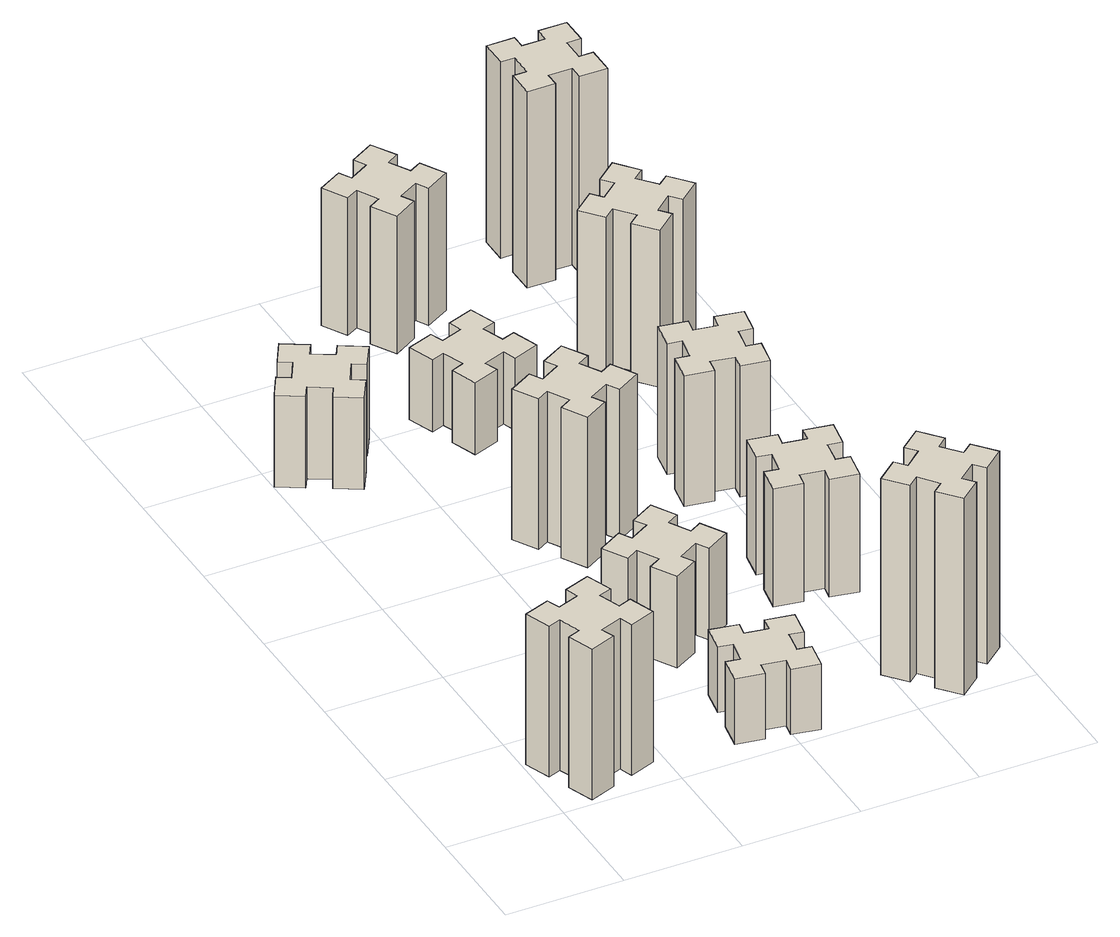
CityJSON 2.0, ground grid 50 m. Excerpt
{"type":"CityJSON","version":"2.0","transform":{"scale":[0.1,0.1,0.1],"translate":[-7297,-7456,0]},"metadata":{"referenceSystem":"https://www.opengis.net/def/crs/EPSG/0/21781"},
"CityObjects":{
"building1":{"type":"Building","attributes":{"class":"1000","function":"1000","usage":"1000","yearOfConstruction":2016,"roofType":"1000","measuredHeight":69,"storeysAboveGround":30,"storeysBelowGround":0},"geometry":[{"type":"Solid","lod":"1","boundaries":[[[[0,1,2,3,4,5,6,7,8,9,10,11,12,13,14,15,16,17,18,19]],[[17,16,20,21]],[[16,15,22,20]],[[15,14,23,22]],[[14,13,24,23]],[[13,12,25,24]],[[12,11,26,25]],[[11,10,27,26]],[[10,9,28,27]],[[9,8,29,28]],[[8,7,30,29]],[[7,6,31,30]],[[6,5,32,31]],[[5,4,33,32]],[[4,3,34,33]],[[3,2,35,34]],[[2,1,36,35]],[[1,0,37,36]],[[0,19,38,37]],[[19,18,39,38]],[[18,17,21,39]],[[24,25,26,27,28,29,30,31,32,33,34,35,36,37,38,39,21,20,22,23]]]]}]},
"building2":{"type":"Building","attributes":{"class":"1000","function":"1000","usage":"1000","yearOfConstruction":2016,"roofType":"1000","measuredHeight":42,"storeysAboveGround":30,"storeysBelowGround":0},"geometry":[{"type":"Solid","lod":"1","boundaries":[[[[40,41,42,43,44,45,46,47,48,49,50,51,52,53,54,55,56,57,58,59]],[[57,56,60,61]],[[56,55,62,60]],[[55,54,63,62]],[[54,53,64,63]],[[53,52,65,64]],[[52,51,66,65]],[[51,50,67,66]],[[50,49,68,67]],[[49,48,69,68]],[[48,47,70,69]],[[47,46,71,70]],[[46,45,72,71]],[[45,44,73,72]],[[44,43,74,73]],[[43,42,75,74]],[[42,41,76,75]],[[41,40,77,76]],[[40,59,78,77]],[[59,58,79,78]],[[58,57,61,79]],[[64,65,66,67,68,69,70,71,72,73,74,75,76,77,78,79,61,60,62,63]]]]}]},
"building3":{"type":"Building","attributes":{"class":"1000","function":"1000","usage":"1000","yearOfConstruction":2016,"roofType":"1000","measuredHeight":30,"storeysAboveGround":30,"storeysBelowGround":0},"geometry":[{"type":"Solid","lod":"1","boundaries":[[[[80,81,82,83,84,85,86,87,88,89,90,91,92,93,94,95,96,97,98,99]],[[97,96,100,101]],[[96,95,102,100]],[[95,94,103,102]],[[94,93,104,103]],[[93,92,105,104]],[[92,91,106,105]],[[91,90,107,106]],[[90,89,108,107]],[[89,88,109,108]],[[88,87,110,109]],[[87,86,111,110]],[[86,85,112,111]],[[85,84,113,112]],[[84,83,114,113]],[[83,82,115,114]],[[82,81,116,115]],[[81,80,117,116]],[[80,99,118,117]],[[99,98,119,118]],[[98,97,101,119]],[[104,105,106,107,108,109,110,111,112,113,114,115,116,117,118,119,101,100,102,103]]]]}]},
"building4":{"type":"Building","attributes":{"class":"1000","function":"1000","usage":"1000","yearOfConstruction":2016,"roofType":"1000","measuredHeight":42,"storeysAboveGround":30,"storeysBelowGround":0},"geometry":[{"type":"Solid","lod":"1","boundaries":[[[[120,121,122,123,124,125,126,127,128,129,130,131,132,133,134,135,136,137,138,139]],[[137,136,140,141]],[[136,135,142,140]],[[135,134,143,142]],[[134,133,144,143]],[[133,132,145,144]],[[132,131,146,145]],[[131,130,147,146]],[[130,129,148,147]],[[129,128,149,148]],[[128,127,150,149]],[[127,126,151,150]],[[126,125,152,151]],[[125,124,153,152]],[[124,123,154,153]],[[123,122,155,154]],[[122,121,156,155]],[[121,120,157,156]],[[120,139,158,157]],[[139,138,159,158]],[[138,137,141,159]],[[144,145,146,147,148,149,150,151,152,153,154,155,156,157,158,159,141,140,142,143]]]]}]},
"building5":{"type":"Building","attributes":{"class":"1000","function":"1000","usage":"1000","yearOfConstruction":2016,"roofType":"1000","measuredHeight":69,"storeysAboveGround":30,"storeysBelowGround":0},"geometry":[{"type":"Solid","lod":"1","boundaries":[[[[160,161,162,163,164,165,166,167,168,169,170,171,172,173,174,175,176,177,178,179]],[[177,176,180,181]],[[176,175,182,180]],[[175,174,183,182]],[[174,173,184,183]],[[173,172,185,184]],[[172,171,186,185]],[[171,170,187,186]],[[170,169,188,187]],[[169,168,189,188]],[[168,167,190,189]],[[167,166,191,190]],[[166,165,192,191]],[[165,164,193,192]],[[164,163,194,193]],[[163,162,195,194]],[[162,161,196,195]],[[161,160,197,196]],[[160,179,198,197]],[[179,178,199,198]],[[178,177,181,199]],[[184,185,186,187,188,189,190,191,192,193,194,195,196,197,198,199,181,180,182,183]]]]}]},
"building6":{"type":"Building","attributes":{"class":"1000","function":"1000","usage":"1000","yearOfConstruction":2016,"roofType":"1000","measuredHeight":33,"storeysAboveGround":30,"storeysBelowGround":0},"geometry":[{"type":"Solid","lod":"1","boundaries":[[[[200,201,202,203,204,205,206,207,208,209,210,211,212,213,214,215,216,217,218,219]],[[217,216,220,221]],[[216,215,222,220]],[[215,214,223,222]],[[214,213,224,223]],[[213,212,225,224]],[[212,211,226,225]],[[211,210,227,226]],[[210,209,228,227]],[[209,208,229,228]],[[208,207,230,229]],[[207,206,231,230]],[[206,205,232,231]],[[205,204,233,232]],[[204,203,234,233]],[[203,202,235,234]],[[202,201,236,235]],[[201,200,237,236]],[[200,219,238,237]],[[219,218,239,238]],[[218,217,221,239]],[[224,225,226,227,228,229,230,231,232,233,234,235,236,237,238,239,221,220,222,223]]]]}]},
"building7":{"type":"Building","attributes":{"class":"1000","function":"1000","usage":"1000","yearOfConstruction":2016,"roofType":"1000","measuredHeight":90,"storeysAboveGround":30,"storeysBelowGround":0},"geometry":[{"type":"Solid","lod":"1","boundaries":[[[[240,241,242,243,244,245,246,247,248,249,250,251,252,253,254,255,256,257,258,259]],[[257,256,260,261]],[[256,255,262,260]],[[255,254,263,262]],[[254,253,264,263]],[[253,252,265,264]],[[252,251,266,265]],[[251,250,267,266]],[[250,249,268,267]],[[249,248,269,268]],[[248,247,270,269]],[[247,246,271,270]],[[246,245,272,271]],[[245,244,273,272]],[[244,243,274,273]],[[243,242,275,274]],[[242,241,276,275]],[[241,240,277,276]],[[240,259,278,277]],[[259,258,279,278]],[[258,257,261,279]],[[264,265,266,267,268,269,270,271,272,273,274,275,276,277,278,279,261,260,262,263]]]]}]},
"building8":{"type":"Building","attributes":{"class":"1000","function":"1000","usage":"1000","yearOfConstruction":2016,"roofType":"1000","measuredHeight":54,"storeysAboveGround":30,"storeysBelowGround":0},"geometry":[{"type":"Solid","lod":"1","boundaries":[[[[280,281,282,283,284,285,286,287,288,289,290,291,292,293,294,295,296,297,298,299]],[[297,296,300,301]],[[296,295,302,300]],[[295,294,303,302]],[[294,293,304,303]],[[293,292,305,304]],[[292,291,306,305]],[[291,290,307,306]],[[290,289,308,307]],[[289,288,309,308]],[[288,287,310,309]],[[287,286,311,310]],[[286,285,312,311]],[[285,284,313,312]],[[284,283,314,313]],[[283,282,315,314]],[[282,281,316,315]],[[281,280,317,316]],[[280,299,318,317]],[[299,298,319,318]],[[298,297,301,319]],[[304,305,306,307,308,309,310,311,312,313,314,315,316,317,318,319,301,300,302,303]]]]}]},
"building9":{"type":"Building","attributes":{"class":"1000","function":"1000","usage":"1000","yearOfConstruction":2016,"roofType":"1000","measuredHeight":63,"storeysAboveGround":30,"storeysBelowGround":0},"geometry":[{"type":"Solid","lod":"1","boundaries":[[[[320,321,322,323,324,325,326,327,328,329,330,331,332,333,334,335,336,337,338,339]],[[337,336,340,341]],[[336,335,342,340]],[[335,334,343,342]],[[334,333,344,343]],[[333,332,345,344]],[[332,331,346,345]],[[331,330,347,346]],[[330,329,348,347]],[[329,328,349,348]],[[328,327,350,349]],[[327,326,351,350]],[[326,325,352,351]],[[325,324,353,352]],[[324,323,354,353]],[[323,322,355,354]],[[322,321,356,355]],[[321,320,357,356]],[[320,339,358,357]],[[339,338,359,358]],[[338,337,341,359]],[[344,345,346,347,348,349,350,351,352,353,354,355,356,357,358,359,341,340,342,343]]]]}]},
"building10":{"type":"Building","attributes":{"class":"1000","function":"1000","usage":"1000","yearOfConstruction":2016,"roofType":"1000","measuredHeight":60,"storeysAboveGround":30,"storeysBelowGround":0},"geometry":[{"type":"Solid","lod":"1","boundaries":[[[[360,361,362,363,364,365,366,367,368,369,370,371,372,373,374,375,376,377,378,379]],[[377,376,380,381]],[[376,375,382,380]],[[375,374,383,382]],[[374,373,384,383]],[[373,372,385,384]],[[372,371,386,385]],[[371,370,387,386]],[[370,369,388,387]],[[369,368,389,388]],[[368,367,390,389]],[[367,366,391,390]],[[366,365,392,391]],[[365,364,393,392]],[[364,363,394,393]],[[363,362,395,394]],[[362,361,396,395]],[[361,360,397,396]],[[360,379,398,397]],[[379,378,399,398]],[[378,377,381,399]],[[384,385,386,387,388,389,390,391,392,393,394,395,396,397,398,399,381,380,382,383]]]]}]},
"building11":{"type":"Building","attributes":{"class":"1000","function":"1000","usage":"1000","yearOfConstruction":2016,"roofType":"1000","measuredHeight":72,"storeysAboveGround":30,"storeysBelowGround":0},"geometry":[{"type":"Solid","lod":"1","boundaries":[[[[400,401,402,403,404,405,406,407,408,409,410,411,412,413,414,415,416,417,418,419]],[[417,416,420,421]],[[416,415,422,420]],[[415,414,423,422]],[[414,413,424,423]],[[413,412,425,424]],[[412,411,426,425]],[[411,410,427,426]],[[410,409,428,427]],[[409,408,429,428]],[[408,407,430,429]],[[407,406,431,430]],[[406,405,432,431]],[[405,404,433,432]],[[404,403,434,433]],[[403,402,435,434]],[[402,401,436,435]],[[401,400,437,436]],[[400,419,438,437]],[[419,418,439,438]],[[418,417,421,439]],[[424,425,426,427,428,429,430,431,432,433,434,435,436,437,438,439,421,420,422,423]]]]}]},
"building12":{"type":"Building","attributes":{"class":"1000","function":"1000","usage":"1000","yearOfConstruction":2016,"roofType":"1000","measuredHeight":90,"storeysAboveGround":30,"storeysBelowGround":0},"geometry":[{"type":"Solid","lod":"1","boundaries":[[[[440,441,442,443,444,445,446,447,448,449,450,451,452,453,454,455,456,457,458,459]],[[457,456,460,461]],[[456,455,462,460]],[[455,454,463,462]],[[454,453,464,463]],[[453,452,465,464]],[[452,451,466,465]],[[451,450,467,466]],[[450,449,468,467]],[[449,448,469,468]],[[448,447,470,469]],[[447,446,471,470]],[[446,445,472,471]],[[445,444,473,472]],[[444,443,474,473]],[[443,442,475,474]],[[442,441,476,475]],[[441,440,477,476]],[[440,459,478,477]],[[459,458,479,478]],[[458,457,461,479]],[[464,465,466,467,468,469,470,471,472,473,474,475,476,477,478,479,461,460,462,463]]]]}]}
},
"vertices":[
[245,366,0],[151,332,0],[130,388,0],[17,347,0],[59,234,0],[115,255,0],[149,161,0],[93,140,0],[134,27,0],[247,69,0],[226,125,0],[320,159,0],[340,103,0],[453,144,0],[412,257,0],[356,236,0],[322,330,0],[378,350,0],[337,463,0],[224,422,0],[322,330,690],[378,350,690],[356,236,690],[412,257,690],[453,144,690],[340,103,690],[320,159,690],[226,125,690],[247,69,690],[134,27,690],[93,140,690],[149,161,690],[115,255,690],[59,234,690],[17,347,690],[130,388,690],[151,332,690],[245,366,690],[224,422,690],[337,463,690],
[306,2367,0],[356,2454,0],[408,2424,0],[468,2528,0],[364,2588,0],[334,2536,0],[247,2586,0],[277,2638,0],[173,2698,0],[113,2594,0],[165,2564,0],[115,2477,0],[63,2507,0],[3,2403,0],[107,2343,0],[137,2395,0],[224,2345,0],[194,2293,0],[298,2233,0],[358,2337,0],[224,2345,420],[194,2293,420],[137,2395,420],[107,2343,420],[3,2403,420],[63,2507,420],[115,2477,420],[165,2564,420],[113,2594,420],[173,2698,420],[277,2638,420],[247,2586,420],[334,2536,420],[364,2588,420],[468,2528,420],[408,2424,420],[356,2454,420],[306,2367,420],[358,2337,420],[298,2233,420],
[876,314,0],[858,215,0],[799,226,0],[778,107,0],[897,87,0],[907,146,0],[1005,128,0],[995,69,0],[1113,48,0],[1134,167,0],[1075,177,0],[1092,275,0],[1151,265,0],[1172,383,0],[1054,404,0],[1044,345,0],[945,362,0],[956,421,0],[837,442,0],[817,324,0],[945,362,300],[956,421,300],[1044,345,300],[1054,404,300],[1172,383,300],[1151,265,300],[1092,275,300],[1075,177,300],[1134,167,300],[1113,48,300],[995,69,300],[1005,128,300],[907,146,300],[897,87,300],[778,107,300],[799,226,300],[858,215,300],[876,314,300],[817,324,300],[837,442,300],
[996,897,0],[946,984,0],[998,1014,0],[938,1118,0],[834,1058,0],[864,1006,0],[777,956,0],[747,1008,0],[643,948,0],[703,844,0],[755,874,0],[805,787,0],[753,757,0],[813,653,0],[917,713,0],[887,765,0],[974,815,0],[1004,763,0],[1108,823,0],[1048,927,0],[974,815,420],[1004,763,420],[887,765,420],[917,713,420],[813,653,420],[753,757,420],[805,787,420],[755,874,420],[703,844,420],[643,948,420],[747,1008,420],[777,956,420],[864,1006,420],[834,1058,420],[938,1118,420],[998,1014,420],[946,984,420],[996,897,420],[1048,927,420],[1108,823,420],
[755,1614,0],[805,1527,0],[753,1497,0],[813,1393,0],[917,1453,0],[887,1505,0],[974,1555,0],[1004,1503,0],[1108,1563,0],[1048,1667,0],[996,1637,0],[946,1724,0],[998,1754,0],[938,1858,0],[834,1798,0],[864,1746,0],[777,1696,0],[747,1748,0],[643,1688,0],[703,1584,0],[777,1696,690],[747,1748,690],[864,1746,690],[834,1798,690],[938,1858,690],[998,1754,690],[946,1724,690],[996,1637,690],[1048,1667,690],[1108,1563,690],[1004,1503,690],[974,1555,690],[887,1505,690],[917,1453,690],[813,1393,690],[753,1497,690],[805,1527,690],[755,1614,690],[703,1584,690],[643,1688,690],
[866,2345,0],[960,2379,0],[980,2323,0],[1093,2364,0],[1052,2477,0],[996,2456,0],[962,2550,0],[1018,2570,0],[977,2683,0],[864,2642,0],[885,2586,0],[791,2552,0],[770,2608,0],[657,2567,0],[699,2454,0],[755,2475,0],[789,2381,0],[733,2360,0],[774,2247,0],[887,2289,0],[789,2381,330],[733,2360,330],[755,2475,330],[699,2454,330],[657,2567,330],[770,2608,330],[791,2552,330],[885,2586,330],[864,2642,330],[977,2683,330],[1018,2570,330],[962,2550,330],[996,2456,330],[1052,2477,330],[1093,2364,330],[980,2323,330],[960,2379,330],[866,2345,330],[887,2289,330],[774,2247,330],
[1748,129,0],[1824,193,0],[1863,147,0],[1955,224,0],[1878,316,0],[1832,278,0],[1767,354,0],[1813,393,0],[1736,485,0],[1644,408,0],[1683,362,0],[1606,297,0],[1568,343,0],[1476,266,0],[1553,174,0],[1599,213,0],[1663,136,0],[1617,98,0],[1694,6,0],[1786,83,0],[1663,136,900],[1617,98,900],[1599,213,900],[1553,174,900],[1476,266,900],[1568,343,900],[1606,297,900],[1683,362,900],[1644,408,900],[1736,485,900],[1813,393,900],[1767,354,900],[1832,278,900],[1878,316,900],[1955,224,900],[1863,147,900],[1824,193,900],[1748,129,900],[1786,83,900],[1694,6,900],
[1447,886,0],[1545,868,0],[1535,809,0],[1653,788,0],[1674,907,0],[1615,917,0],[1632,1015,0],[1691,1005,0],[1712,1123,0],[1594,1144,0],[1584,1085,0],[1485,1102,0],[1496,1161,0],[1377,1182,0],[1357,1064,0],[1416,1054,0],[1398,955,0],[1339,966,0],[1318,847,0],[1437,827,0],[1398,955,540],[1339,966,540],[1416,1054,540],[1357,1064,540],[1377,1182,540],[1496,1161,540],[1485,1102,540],[1584,1085,540],[1594,1144,540],[1712,1123,540],[1691,1005,540],[1632,1015,540],[1615,917,540],[1674,907,540],[1653,788,540],[1535,809,540],[1545,868,540],[1447,886,540],[1437,827,540],[1318,847,540],
[996,3217,0],[946,3304,0],[998,3334,0],[938,3438,0],[834,3378,0],[864,3326,0],[777,3276,0],[747,3328,0],[643,3268,0],[703,3164,0],[755,3194,0],[805,3107,0],[753,3077,0],[813,2973,0],[917,3033,0],[887,3085,0],[974,3135,0],[1004,3083,0],[1108,3143,0],[1048,3247,0],[974,3135,630],[1004,3083,630],[887,3085,630],[917,3033,630],[813,2973,630],[753,3077,630],[805,3107,630],[755,3194,630],[703,3164,630],[643,3268,630],[747,3328,630],[777,3276,630],[864,3326,630],[834,3378,630],[938,3438,630],[998,3334,630],[946,3304,630],[996,3217,630],[1048,3247,630],[1108,3143,630],
[1416,1794,0],[1398,1695,0],[1339,1706,0],[1318,1587,0],[1437,1567,0],[1447,1626,0],[1545,1608,0],[1535,1549,0],[1653,1528,0],[1674,1647,0],[1615,1657,0],[1632,1755,0],[1691,1745,0],[1712,1863,0],[1594,1884,0],[1584,1825,0],[1485,1842,0],[1496,1901,0],[1377,1922,0],[1357,1804,0],[1485,1842,600],[1496,1901,600],[1584,1825,600],[1594,1884,600],[1712,1863,600],[1691,1745,600],[1632,1755,600],[1615,1657,600],[1674,1647,600],[1653,1528,600],[1535,1549,600],[1545,1608,600],[1447,1626,600],[1437,1567,600],[1318,1587,600],[1339,1706,600],[1398,1695,600],[1416,1794,600],[1357,1804,600],[1377,1922,600],
[1499,2533,0],[1563,2456,0],[1517,2418,0],[1594,2326,0],[1686,2403,0],[1648,2449,0],[1724,2513,0],[1763,2467,0],[1855,2544,0],[1778,2636,0],[1732,2598,0],[1667,2674,0],[1713,2713,0],[1636,2805,0],[1544,2728,0],[1583,2682,0],[1506,2617,0],[1468,2663,0],[1376,2586,0],[1453,2494,0],[1506,2617,720],[1468,2663,720],[1583,2682,720],[1544,2728,720],[1636,2805,720],[1713,2713,720],[1667,2674,720],[1732,2598,720],[1778,2636,720],[1855,2544,720],[1763,2467,720],[1724,2513,720],[1648,2449,720],[1686,2403,720],[1594,2326,720],[1517,2418,720],[1563,2456,720],[1499,2533,720],[1453,2494,720],[1376,2586,720],
[1565,3195,0],[1665,3195,0],[1665,3135,0],[1785,3135,0],[1785,3255,0],[1725,3255,0],[1725,3355,0],[1785,3355,0],[1785,3475,0],[1665,3475,0],[1665,3415,0],[1565,3415,0],[1565,3475,0],[1445,3475,0],[1445,3355,0],[1505,3355,0],[1505,3255,0],[1445,3255,0],[1445,3135,0],[1565,3135,0],[1505,3255,900],[1445,3255,900],[1505,3355,900],[1445,3355,900],[1445,3475,900],[1565,3475,900],[1565,3415,900],[1665,3415,900],[1665,3475,900],[1785,3475,900],[1785,3355,900],[1725,3355,900],[1725,3255,900],[1785,3255,900],[1785,3135,900],[1665,3135,900],[1665,3195,900],[1565,3195,900],[1565,3135,900],[1445,3135,900]
]}
